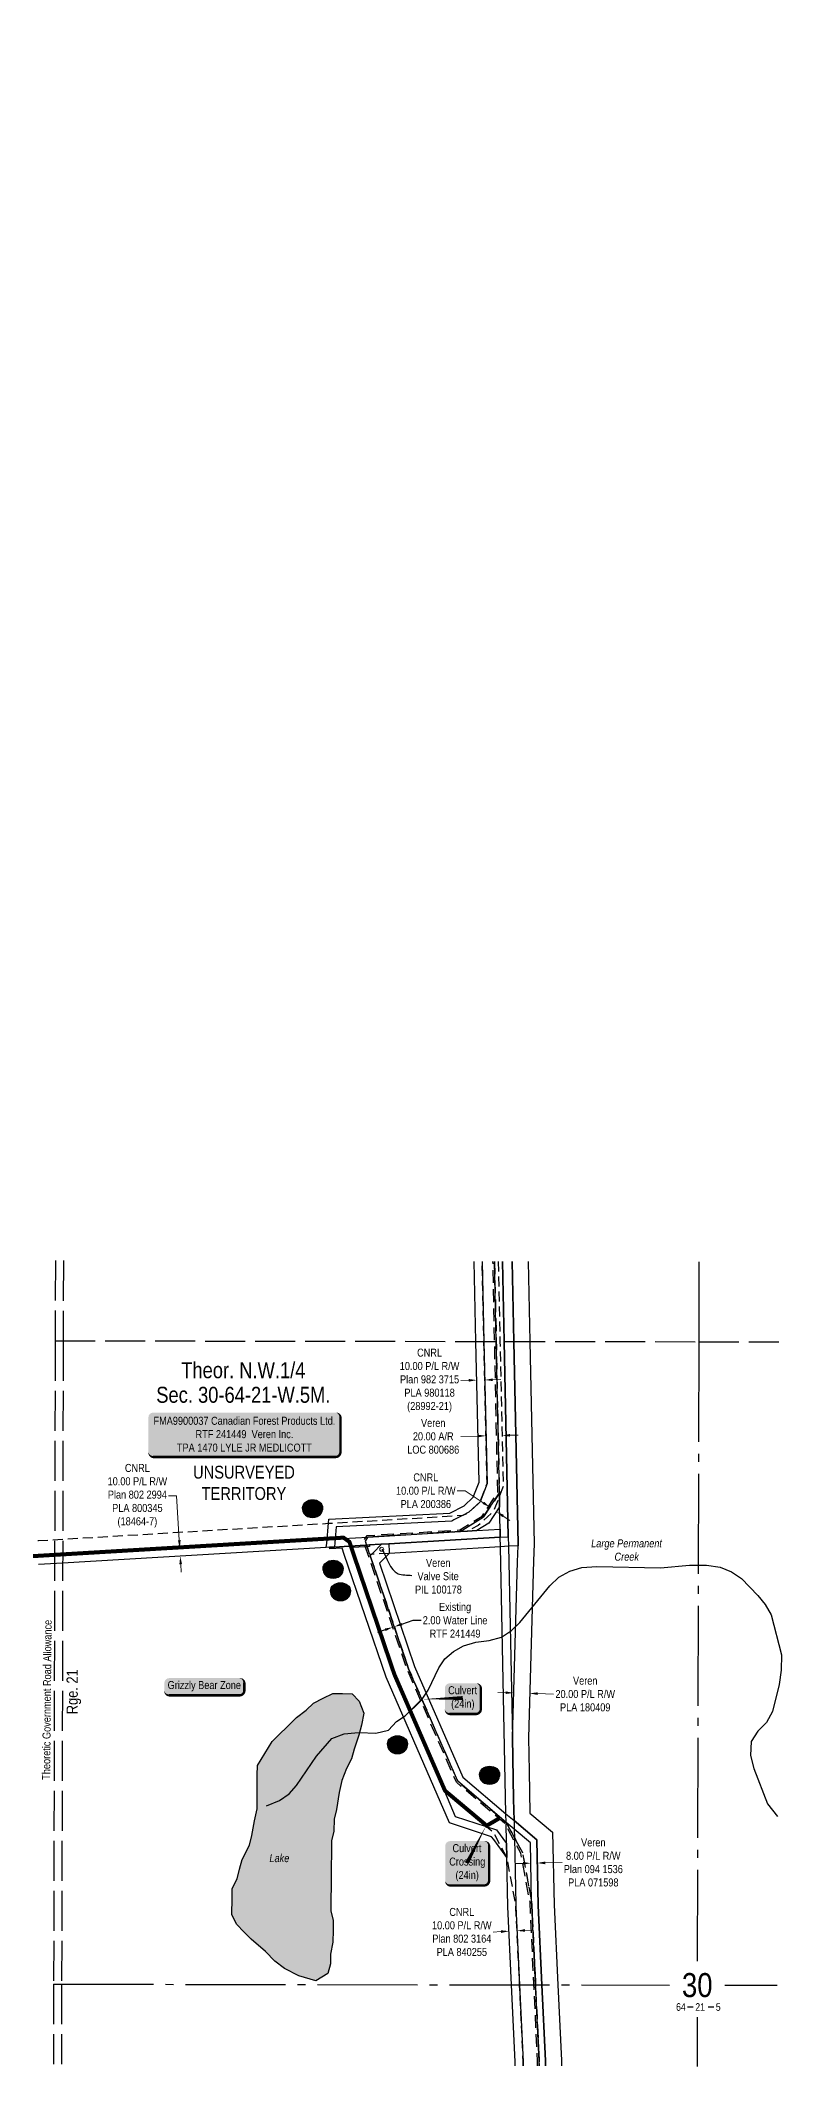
# Model space of a CAD drawing. Extents: x 482762 to 489477, y 6046532 to 6050797.
# Drawn here: x 488551 to 489477, y 6046532 to 6049065 of the extents above; entities that cross this region are included whole.
import ezdxf
from ezdxf.enums import TextEntityAlignment as Align

# ---------------------------------------------------------------- set-up
doc = ezdxf.new("R2010")
doc.units = 0
doc.header["$LTSCALE"] = 5
doc.header["$PDSIZE"] = 0.5
for name, pattern in [('foc-ACCESSROAD', [3.75, 2.5, -1.25]), ('foc-QUARTERLINE', [33, 25, -3, 2, -3]), ('foc-UNSURVEYED', [12.5, 10, -2.5]), ('HIDDEN2', [4.7625, 3.175, -1.5875])]:
    doc.linetypes.add(name, pattern=pattern)
doc.layers.get('Defpoints').update_dxf_attribs({"color": 9})
for name, color, linetype in [('10', 1, 'Continuous'), ('9', 3, 'Continuous'), ('AS-SURFACE IMPACT', 7, 'Continuous'), ('AS-WILDLIFE-BLOCK', 131, 'Continuous'), ('C-AR', 13, 'foc-ACCESSROAD'), ('C-RW', 13, 'Continuous'), ('C-SYMBOL', 7, 'Continuous'), ('C-WS', 13, 'foc-ACCESSROAD'), ('D-TXT', 6, 'Continuous'), ('F-RW', 190, 'Continuous'), ('L-QSEC', 8, 'foc-QUARTERLINE'), ('L-ROAD-T', 7, 'Continuous'), ('L-SECLBL', 7, 'Continuous'), ('L-UNS-T', 3, 'Continuous'), ('L-USEC', 7, 'foc-UNSURVEYED'), ('P-CROSSINGS', 250, 'Continuous'), ('P-PROPOSED', 10, 'Continuous'), ('T-CREEK', 160, 'Continuous'), ('T-EXISTING TFA', 220, 'HIDDEN2'), ('T-EXISTING TFA-T', 220, 'Continuous'), ('T-WATER', 160, 'Continuous'), ('T-WATER-H', 133, 'Continuous'), ('T-WATER-T', 170, 'Continuous')]:
    doc.layers.add(name, color=color, linetype=linetype)
for name, color, linetype, lineweight in [('AS-GENERAL', 48, 'Continuous', 18), ('C-AR-T', 13, 'Continuous', 9), ('C-RW-T', 13, 'Continuous', 9), ('C-WS-T', 13, 'Continuous', 9), ('F-RW-T', 190, 'Continuous', 9)]:
    doc.layers.add(name, color=color, linetype=linetype, lineweight=lineweight)
doc.styles.add('175L', font='ARIALN.TTF', dxfattribs={"height": 20})
doc.styles.add('80', font='ARIALN.TTF', dxfattribs={"height": 10})
doc.styles.add('80CG', font='ARIALN.TTF', dxfattribs={"height": 10})
doc.styles.add('80L', font='ARIALN.TTF', dxfattribs={"height": 10})
doc.styles.add('80LS', font='ARIALNI.TTF', dxfattribs={"height": 10})
doc.styles.add('Crossing', font='ARIALN.TTF', dxfattribs={"height": 10})
doc.styles.add('foc-LtypeFont', font='ARIALN.TTF', dxfattribs={"height": 7.35})
doc.styles.add('SIMPLEX', font='ARIALN.TTF')
doc.linetypes.add('foc-TOPO-flowdirection-NOLINE', pattern='A,0,[">",foc-LtypeFont,S=0.3,R=0,X=0,Y=-0.945],-20,[">",foc-LtypeFont,S=0.3,R=0,X=0,Y=-0.945],0', length=20)
doc.dimstyles.new('Compass 5 000', dxfattribs={"dimscale": 5, "dimtxt": 9, "dimasz": 2, "dimexe": 0.2, "dimexo": 0.0625, "dimgap": 0.5, "dimtad": 0, "dimtih": 1, "dimtoh": 1, "dimzin": 0, "dimdsep": 46, "dimtxsty": '80CG', "dimcen": 0.1, "dimse1": 1, "dimse2": 1, "dimclrd": 256, "dimclrt": 256, "dimaunit": 1, "dimadec": 4, "dimazin": 0, "dimtfac": 0.06, "dimtofl": 0, "dimtmove": 0, "dimatfit": 1, "dimfxl": 0.2, "dimtolj": 1, "dimtzin": 0, "dimlwd": -1, "dimarcsym": 0})

# ---------------------------------------------------------------- blocks, each defined once
blk = doc.blocks.new('*U667')
h = blk.add_hatch(color=255)
edge = h.paths.add_edge_path()
edge.add_line((-114, -28.5), (114, -28.5))
edge.add_arc((114, -22.5), 6, 270, 360)
edge.add_line((120, -22.5), (120, 21))
edge.add_arc((114, 21), 6, 0, 90)
edge.add_line((114, 27), (-114, 27))
edge.add_arc((-114, 21), 6, 90, 180)
edge.add_line((-120, 21), (-120, -22.5))
edge.add_arc((-114, -22.5), 6, 180, 270)
at = {"color": 44, "flags": 128}
blk.add_lwpolyline([(-114, -28.5, 3, 3, 0), (114, -28.5, 3, 3, 0.414214), (120, -22.5, 3, 3, 0), (120, 21, 3, 0, 0.414214), (114, 27, 0, 0, 0), (-114, 27, 0, 0, 0.414214), (-120, 21, 0, 0, 0), (-120, -22.5, 0, 3, 0.414214)], format="xyseb", close=True, dxfattribs=at)
at = {"color": 44, "style": '80'}
blk.add_attdef('ENTER_TEXT_001', (-36, -5), '', height=10, dxfattribs=at)
blk = doc.blocks.new('*D727')
at = {"layer": 'C-AR-T', "transparency": 16777216}
for p, q in [((489098, 6047320.3), (489076.3, 6047319.9)), ((489138, 6047321.2), (489148, 6047321.4))]:
    blk.add_line(p, q, dxfattribs=at)
for points in [[(489098, 6047322), (489098.1, 6047318.7), (489108, 6047320.6)], [(489138, 6047322.9), (489138.1, 6047319.6), (489128, 6047321)]]:
    blk.add_solid(points, dxfattribs=at)
at = {"layer": 'Defpoints', "color": 0, "transparency": 16777216}
for p in [(489107.6, 6047338.4), (489127.6, 6047338.8), (489128, 6047321)]:
    blk.add_point(p, dxfattribs=at)
at = {"layer": 'C-AR-T', "transparency": 16777216, "insert": (489042, 6047319.9), "char_height": 10, "attachment_point": 5, "style": '80CG'}
blk.add_mtext('\\A1;Veren\\P20.00 A/R\\PLOC 800686', dxfattribs=at)
blk = doc.blocks.new('*D736')
at = {"layer": 'C-RW-T', "transparency": 16777216}
for p, q in [((489154.1, 6046786.2), (489144.1, 6046786)), ((489182, 6046786.8), (489203.3, 6046787.3))]:
    blk.add_line(p, q, dxfattribs=at)
for points in [[(489154, 6046787.9), (489154.1, 6046784.6), (489164.1, 6046786.4)], [(489182, 6046788.5), (489182.1, 6046785.1), (489172, 6046786.6)]]:
    blk.add_solid(points, dxfattribs=at)
at = {"layer": 'Defpoints', "color": 0, "transparency": 16777216}
for p in [(489164, 6046788.9), (489172, 6046789.1), (489172, 6046786.6)]:
    blk.add_point(p, dxfattribs=at)
at = {"layer": 'C-RW-T', "transparency": 16777216, "insert": (489242.1, 6046787.3), "char_height": 10, "attachment_point": 5, "style": '80CG'}
blk.add_mtext('\\A1;Veren\\P8.00 P/L R/W\\PPlan 094 1536\\PPLA 071598', dxfattribs=at)
blk = doc.blocks.new('*D738')
at = {"layer": 'C-RW-T', "transparency": 16777216}
for p, q in [((489132.6, 6046999.5), (489122.6, 6046999.8)), ((489172.5, 6046998.4), (489192.4, 6046997.8))]:
    blk.add_line(p, q, dxfattribs=at)
for points in [[(489132.6, 6047001.2), (489132.5, 6046997.9), (489142.5, 6046999.2)], [(489172.6, 6047000), (489172.5, 6046996.7), (489162.5, 6046998.7)]]:
    blk.add_solid(points, dxfattribs=at)
at = {"layer": 'Defpoints', "color": 0, "transparency": 16777216}
for p in [(489143.4, 6047027.8), (489163.4, 6047027.2), (489162.5, 6046998.7)]:
    blk.add_point(p, dxfattribs=at)
at = {"layer": 'C-RW-T', "transparency": 16777216, "insert": (489232, 6046997.8), "char_height": 10, "attachment_point": 5, "style": '80CG'}
blk.add_mtext('\\A1;Veren\\P20.00 P/L R/W\\PPLA 180409', dxfattribs=at)
blk = doc.blocks.new('*D746')
at = {"layer": 'Defpoints', "color": 0, "transparency": 16777216}
for p in [(488725.1, 6047180.1), (488734.8, 6047180.7), (488735.4, 6047170.7)]:
    blk.add_point(p, dxfattribs=at)
at = {"layer": 'F-RW-T', "transparency": 16777216}
for p, q in [((488721.2, 6047245.6), (488711.2, 6047245.6)), ((488724.5, 6047190.1), (488721.2, 6047245.6)), ((488726.3, 6047160.2), (488726.9, 6047150.2))]:
    blk.add_line(p, q, dxfattribs=at)
for points in [[(488726.2, 6047190.2), (488722.8, 6047190), (488725.1, 6047180.1)], [(488727.9, 6047160.3), (488724.6, 6047160.1), (488725.7, 6047170.1)]]:
    blk.add_solid(points, dxfattribs=at)
at = {"layer": 'F-RW-T', "transparency": 16777216, "insert": (488672.1, 6047245.6), "char_height": 10, "attachment_point": 5, "style": '80CG'}
blk.add_mtext('\\A1;CNRL\\P10.00 P/L R/W\\PPlan 802 2994\\PPLA 800345\\P(18464-7)', dxfattribs=at)
blk = doc.blocks.new('*D748')
at = {"layer": 'Defpoints', "color": 0, "transparency": 16777216}
for p in [(489096.5, 6047390.2), (489096.5, 6047387.6), (489106.5, 6047387.8)]:
    blk.add_point(p, dxfattribs=at)
at = {"layer": 'F-RW-T', "transparency": 16777216}
for p, q in [((489086.5, 6047390), (489076.5, 6047389.7)), ((489116.5, 6047390.6), (489126.5, 6047390.9))]:
    blk.add_line(p, q, dxfattribs=at)
for points in [[(489086.4, 6047391.6), (489086.5, 6047388.3), (489096.5, 6047390.2)], [(489116.4, 6047392.3), (489116.5, 6047389), (489106.5, 6047390.4)]]:
    blk.add_solid(points, dxfattribs=at)
at = {"layer": 'F-RW-T', "transparency": 16777216, "insert": (489037.4, 6047389.7), "char_height": 10, "attachment_point": 5, "style": '80CG'}
blk.add_mtext('\\A1;CNRL\\P10.00 P/L R/W\\PPlan 982 3715\\PPLA 980118\\P(28992-21)', dxfattribs=at)
blk = doc.blocks.new('*D749')
at = {"layer": 'Defpoints', "color": 0, "transparency": 16777216}
for p in [(489136.7, 6046701.4), (489136.8, 6046700.8), (489146.7, 6046701.2)]:
    blk.add_point(p, dxfattribs=at)
at = {"layer": 'F-RW-T', "transparency": 16777216}
for p, q in [((489126.7, 6046700.9), (489116.8, 6046700.4)), ((489156.7, 6046702.3), (489166.7, 6046702.8))]:
    blk.add_line(p, q, dxfattribs=at)
for points in [[(489126.7, 6046702.6), (489126.8, 6046699.2), (489136.7, 6046701.4)], [(489156.6, 6046704), (489156.8, 6046700.7), (489146.7, 6046701.9)]]:
    blk.add_solid(points, dxfattribs=at)
at = {"layer": 'F-RW-T', "transparency": 16777216, "insert": (489077.7, 6046700.4), "char_height": 10, "attachment_point": 5, "style": '80CG'}
blk.add_mtext('\\A1;CNRL\\P10.00 P/L R/W\\PPlan 802 3164\\PPLA 840255', dxfattribs=at)
blk = doc.blocks.new('*D750')
at = {"layer": 'Defpoints', "color": 0, "transparency": 16777216}
for p in [(489113.2, 6047231.9), (489121.1, 6047225.8), (489121.5, 6047226.4)]:
    blk.add_point(p, dxfattribs=at)
at = {"layer": 'F-RW-T', "transparency": 16777216}
for p, q in [((489081.8, 6047251.9), (489071.8, 6047251.9)), ((489104.5, 6047236.9), (489081.8, 6047251.9)), ((489129.5, 6047220.3), (489137.8, 6047214.8))]:
    blk.add_line(p, q, dxfattribs=at)
for points in [[(489105.4, 6047238.3), (489103.6, 6047235.5), (489112.8, 6047231.4)], [(489130.4, 6047221.7), (489128.6, 6047218.9), (489121.1, 6047225.8)]]:
    blk.add_solid(points, dxfattribs=at)
at = {"layer": 'F-RW-T', "transparency": 16777216, "insert": (489032.7, 6047251.9), "char_height": 10, "attachment_point": 5, "style": '80CG'}
blk.add_mtext('\\A1;CNRL\\P10.00 P/L R/W\\PPLA 200386', dxfattribs=at)
blk = doc.blocks.new('L-SECLBL')
at = {"layer": '9', "color": 7}
for p, q in [((-5.1, -27.8), (-12.3, -27.8)), ((20.7, -27.8), (13.5, -27.8))]:
    blk.add_line(p, q, dxfattribs=at)
at = {"layer": '10', "color": 2, "style": 'SIMPLEX'}
blk.add_attdef('SEC', text='', height=30, dxfattribs=at).set_placement((0, 0), align=Align.MIDDLE)
at = {"layer": '10', "color": 5, "style": '80L'}
blk.add_attdef('TWP', text='', height=9.5, dxfattribs=at).set_placement((-14.4, -27.4), align=Align.MIDDLE_RIGHT)
blk.add_attdef('RGE', text='', height=9.5, dxfattribs=at).set_placement((3.6, -27.4), align=Align.MIDDLE_CENTER)
blk.add_attdef('MER', text='', height=9.5, dxfattribs=at).set_placement((23.2, -27.4), align=Align.MIDDLE_LEFT)
blk = doc.blocks.new('*U775')
h = blk.add_hatch(color=254)
edge = h.paths.add_edge_path()
edge.add_line((-21.5, -28.5), (21.5, -28.5))
edge.add_arc((21.5, -22.5), 6, 270, 360)
edge.add_line((27.5, -22.5), (27.5, 21))
edge.add_arc((21.5, 21), 6, 0, 90)
edge.add_line((21.5, 27), (-21.5, 27))
edge.add_arc((-21.5, 21), 6, 90, 180)
edge.add_line((-27.5, 21), (-27.5, -22.5))
edge.add_arc((-21.5, -22.5), 6, 180, 270)
at = {"color": 160, "flags": 128}
blk.add_lwpolyline([(-21.5, -28.5, 3, 3, 0), (21.5, -28.5, 3, 3, 0.414214), (27.5, -22.5, 3, 3, 0), (27.5, 21, 3, 0, 0.414214), (21.5, 27, 0, 0, 0), (-21.5, 27, 0, 0, 0.414214), (-27.5, 21, 0, 0, 0), (-27.5, -22.5, 0, 3, 0.414214)], format="xyseb", close=True, dxfattribs=at)
at = {"color": 160, "style": '80'}
blk.add_attdef('ENTER_TEXT_001', (-26.8, -4.9), '', height=10, dxfattribs=at)
blk = doc.blocks.new('*U776')
h = blk.add_hatch(color=254)
edge = h.paths.add_edge_path()
edge.add_line((-16.5, -20), (16.5, -20))
edge.add_arc((16.5, -14), 6, 270, 360)
edge.add_line((22.5, -14), (22.5, 12.5))
edge.add_arc((16.5, 12.5), 6, 0, 90)
edge.add_line((16.5, 18.5), (-16.5, 18.5))
edge.add_arc((-16.5, 12.5), 6, 90, 180)
edge.add_line((-22.5, 12.5), (-22.5, -14))
edge.add_arc((-16.5, -14), 6, 180, 270)
at = {"color": 160, "flags": 128}
blk.add_lwpolyline([(-16.5, -20, 3, 3, 0), (16.5, -20, 3, 3, 0.414214), (22.5, -14, 3, 3, 0), (22.5, 12.5, 3, 0, 0.414214), (16.5, 18.5, 0, 0, 0), (-16.5, 18.5, 0, 0, 0.414214), (-22.5, 12.5, 0, 0, 0), (-22.5, -14, 0, 3, 0.414214)], format="xyseb", close=True, dxfattribs=at)
at = {"color": 160, "style": '80'}
blk.add_attdef('ENTER_TEXT_001', (-26.8, -4.9), '', height=10, dxfattribs=at)
blk = doc.blocks.new('xing2')
h = blk.add_hatch(color=50)
h.dxf.hatch_style = 1
edge = h.paths.add_edge_path()
edge.add_ellipse((0, 0), major_axis=(-12.5, 0), ratio=0.816297, start_angle=0, end_angle=360)
h = blk.add_hatch(color=250)
h.dxf.hatch_style = 1
edge = h.paths.add_edge_path()
edge.add_ellipse((0, -2), major_axis=(-12.5, 0), ratio=0.816297, start_angle=0, end_angle=180)
edge.add_line((12.5, -2), (12.5, 0))
edge.add_ellipse((0, 0), major_axis=(-12.5, 0), ratio=0.816297, start_angle=0, end_angle=180, ccw=False)
edge.add_line((-12.5, 0), (-12.5, -2))
at = {"color": 250}
blk.add_ellipse((0, 0), major_axis=(-12.5, 0), ratio=0.816297, dxfattribs=at)
blk.add_ellipse((0, -2), major_axis=(-12.5, 0), ratio=0.816297, start_param=0, end_param=3.141593, dxfattribs=at)
at = {"color": 250, "style": 'Crossing'}
blk.add_attdef('CROSSING', text='', height=9, dxfattribs=at).set_placement((0.1, 0), align=Align.MIDDLE_CENTER)
at = {"color": 250, "style": 'Crossing', "flags": 1}
for tag, p in [('DESCRIPTION', (0.1, -25.8)), ('OWNER', (0.1, -12.5)), ('LOCATION', (0.1, -39.3)), ('DWG_REF', (0.1, -52.8))]:
    blk.add_attdef(tag, text='', height=9, dxfattribs=at).set_placement(p, align=Align.MIDDLE_CENTER)
blk = doc.blocks.new('*D810')
at = {"layer": 'Defpoints', "color": 0, "transparency": 16777216}
for p in [(488993.3, 6047082), (488997.9, 6047062.3), (488999.8, 6047063)]:
    blk.add_point(p, dxfattribs=at)
at = {"layer": 'T-EXISTING TFA-T', "transparency": 16777216}
for p, q in [((488981.9, 6047078.1), (488972.5, 6047074.9)), ((489002.8, 6047085.2), (489016.8, 6047090)), ((489016.8, 6047090), (489026.8, 6047090))]:
    blk.add_line(p, q, dxfattribs=at)
for points in [[(488981.4, 6047079.7), (488982.5, 6047076.6), (488991.4, 6047081.4)], [(489002.2, 6047086.8), (489003.3, 6047083.6), (488993.3, 6047082)]]:
    blk.add_solid(points, dxfattribs=at)
at = {"layer": 'T-EXISTING TFA-T', "transparency": 16777216, "insert": (489069.3, 6047090), "char_height": 10, "attachment_point": 5, "style": '80CG'}
blk.add_mtext('\\A1;Existing\\P2.00 Water Line\\PRTF 241449', dxfattribs=at)
blk = doc.blocks.new('*U816')
h = blk.add_hatch(color=255)
edge = h.paths.add_edge_path()
edge.add_line((-44, -11.5), (44, -11.5))
edge.add_arc((44, -5.5), 6, 270, 360)
edge.add_line((50, -5.5), (50, 4))
edge.add_arc((44, 4), 6, 0, 90)
edge.add_line((44, 10), (-44, 10))
edge.add_arc((-44, 4), 6, 90, 180)
edge.add_line((-50, 4), (-50, -5.5))
edge.add_arc((-44, -5.5), 6, 180, 270)
at = {"color": 131, "flags": 128}
blk.add_lwpolyline([(-44, -11.5, 3, 3, 0), (44, -11.5, 3, 3, 0.414214), (50, -5.5, 3, 3, 0), (50, 4, 3, 0, 0.414214), (44, 10, 0, 0, 0), (-44, 10, 0, 0, 0.414214), (-50, 4, 0, 0, 0), (-50, -5.5, 0, 3, 0.414214)], format="xyseb", close=True, dxfattribs=at)
at = {"color": 131, "style": '80'}
blk.add_attdef('ENTER_TEXT_001', (-36, -5), '', height=10, dxfattribs=at)

msp = doc.modelspace()

# ---------------------------------------------------------------- hatches: boundary and pattern name
at = {"layer": 'T-WATER-H'}
h = msp.add_hatch(color=256, dxfattribs=at)
h.dxf.hatch_style = 1
h.paths.add_polyline_path([(488895.13, 6046639.454), (488874.08, 6046645.66), (488856.074, 6046654.857), (488844.096, 6046664.009), (488832.146, 6046676.177), (488814.193, 6046691.411), (488805.23, 6046700.537), (488796.268, 6046709.662), (488790.346, 6046721.782), (488790.536, 6046742.906), (488790.644, 6046754.977), (488796.783, 6046766.997), (488799.904, 6046779.044), (488803.027, 6046791.091), (488812.234, 6046809.123), (488815.357, 6046821.17), (488818.534, 6046839.252), (488821.684, 6046854.315), (488821.955, 6046884.493), (488822.063, 6046896.564), (488822.171, 6046908.633), (488840.53, 6046938.664), (488849.655, 6046947.644), (488858.78, 6046956.624), (488870.949, 6046968.599), (488883.089, 6046977.553), (488892.213, 6046986.535), (488904.326, 6046992.471), (488916.44, 6046998.41), (488928.497, 6046998.313), (488940.557, 6046998.217), (488949.52, 6046989.089), (488955.414, 6046973.953), (488952.263, 6046958.889), (488948.948, 6046946.276), (488942.948, 6046928.785), (488939.825, 6046916.738), (488933.688, 6046904.716), (488927.524, 6046889.677), (488924.374, 6046874.613), (488921.17, 6046853.513), (488918.047, 6046841.468), (488917.911, 6046826.379), (488914.787, 6046814.332), (488914.653, 6046799.244), (488914.49, 6046781.138), (488914.3, 6046760.015), (488914.112, 6046738.891), (488914.003, 6046726.82), (488916.91, 6046714.724), (488916.801, 6046702.653), (488916.667, 6046687.567), (488913.516, 6046672.502), (488913.407, 6046660.431), (488910.284, 6046648.385)])

# ---------------------------------------------------------------- linework, layer by layer
at = {"layer": 'AS-GENERAL', "const_width": 1.999, "flags": 128}
msp.add_lwpolyline([(489027.883, 6046991.235), (489012.541, 6046976.024)], dxfattribs=at)
at = {"layer": 'C-AR', "flags": 128}
for points in [[(484383.8, 6046948.842), (484483.818, 6046953.75), (484722.94, 6046965.485), (485288.896, 6047002.038), (485319.061, 6047003.985), (485461.102, 6047013.101), (485479.275, 6047014.333), (485503.892, 6047015.922), (485526.216, 6047017.364), (485538.424, 6047018.153), (485393.445, 6047197.812), (485319.964, 6047288.878), (485289.922, 6047326.108), (485188.912, 6047451.281), (485175.43, 6047467.987), (485160.552, 6047486.421), (484564.722, 6048224.807), (484538.192, 6048257.686), (484488.393, 6048319.406), (484293.591, 6048560.84), (484124.44, 6048626.273), (483805.441, 6049064.592), (483830.247, 6049064.5), (484137.149, 6048642.803), (484305.798, 6048577.565), (484488.5, 6048351.128), (484563.969, 6048257.59), (484580.288, 6048237.368), (485214.689, 6047451.189), (485290.023, 6047357.836), (485320.064, 6047320.606), (485562.854, 6047019.731), (485592.865, 6047021.67), (485633.096, 6047024.268), (485652.802, 6047025.541), (485792.412, 6047033.486), (486113.962, 6047051.8), (486339.733, 6047064.655), (486415.702, 6047069.287), (486435.701, 6047070.433), (486450.701, 6047071.292), (486918.893, 6047098.14), (486949.057, 6047099.87), (487398.72, 6047125.654), (487743.806, 6047144.554), (487984.336, 6047157.727), (488332.681, 6047176.804), (488547.351, 6047189.579), (488548.588, 6047189.653), (488578.752, 6047191.448), (488911, 6047211.216), (489079.281, 6047221.237), (489086.679, 6047225.016), (489100.561, 6047238.122), (489109.341, 6047260.874), (489105.399, 6047438.598), (489103.179, 6047538.661)], [(489123.189, 6047538.629), (489125.409, 6047438.57), (489129.428, 6047257.36), (489124.74, 6047245.211), (489117.589, 6047226.69), (489098.33, 6047208.505), (489084.65, 6047201.515), (489075.665, 6047200.975), (488960.366, 6047194.045), (488956.949, 6047188.75), (488958.63, 6047183.982), (488959.329, 6047181.977), (488961.906, 6047174.182), (488962.58, 6047172.215), (488963.055, 6047170.806), (489011.174, 6047029.536), (489072.542, 6046888.868), (489133.297, 6046837.182), (489143.51, 6046818.197), (489153.455, 6046799.785), (489164.958, 6046738.002), (489165.157, 6046733.362), (489169.853, 6046634.358), (489174.376, 6046539.023), (489174.353, 6046533.022)], [(489154.489, 6046533.093), (489154.51, 6046538.17), (489149.928, 6046634.385), (489145.267, 6046732.276), (489145.149, 6046734.937), (489134.306, 6046792.903), (489134.014, 6046793.455), (489117.465, 6046824.763), (489108.777, 6046832.047), (489055.893, 6046876.384), (488992.368, 6047022.33), (488941.203, 6047172.99), (488938.574, 6047180.809), (488937.909, 6047182.772), (488936.306, 6047187.495), (488929.524, 6047192.286), (488919.296, 6047191.677), (488909.207, 6047191.076), (488578.704, 6047171.407), (488548.54, 6047169.611), (488333.822, 6047156.834), (487985.43, 6047137.752), (487965.457, 6047136.657), (487743.753, 6047124.517), (487399.84, 6047105.683), (486949.001, 6047079.83), (486918.837, 6047078.101), (486450.757, 6047051.191), (486435.757, 6047050.324), (486340.901, 6047044.937), (486113.902, 6047031.945), (485654.02, 6047005.575), (485553.797, 6046999.101), (485541.59, 6046998.313), (485519.266, 6046996.871), (485494.64, 6046995.28), (485476.402, 6046994.097), (485318.998, 6046983.937), (485288.832, 6046981.988), (484776.305, 6046948.885), (484761.333, 6046947.918), (484724.075, 6046945.514), (484483.751, 6046933.719), (484383.733, 6046928.811)]]:
    msp.add_lwpolyline(points, dxfattribs=at)
at = {"layer": 'C-RW'}
for points in [[(489174.353, 6046533.022), (489174.376, 6046539.023), (489169.853, 6046634.358), (489165.157, 6046733.362), (489164.958, 6046738.002), (489163.522, 6046811.781), (489143.285, 6046828.92), (489133.297, 6046837.182), (489072.542, 6046888.868), (489011.174, 6047029.536), (488963.055, 6047170.806), (488964.573, 6047172.333), (488966.692, 6047174.467), (488977.344, 6047185.119), (488986.37, 6047185.656), (489125.8, 6047193.959), (489135.787, 6047194.431), (489130.726, 6047438.563), (489128.65, 6047538.62)], [(489140.657, 6047538.6), (489142.732, 6047438.548), (489147.976, 6047185.552), (489148.005, 6047183.253), (489136.031, 6047182.579), (489126.045, 6047182.015), (488986.993, 6047173.668), (488974.678, 6047161.272), (489018.638, 6047032.42), (489079.134, 6046893.758), (489132.892, 6046848.199), (489143.066, 6046839.583), (489171.439, 6046815.556), (489173.149, 6046733.635), (489177.862, 6046634.347), (489182.38, 6046539.169), (489182.356, 6046532.993)], [(489182.356, 6046532.993), (489182.38, 6046539.169), (489177.862, 6046634.347), (489173.149, 6046733.635), (489171.439, 6046815.556), (489143.066, 6046839.583), (489142.519, 6046866.257), (489140.931, 6046943.661), (489147.325, 6047163.18), (489147.979, 6047183.251), (489147.976, 6047185.552), (489142.732, 6047438.548), (489140.657, 6047538.6)], [(489160.665, 6047538.567), (489162.74, 6047438.521), (489167.98, 6047185.74), (489167.356, 6047164.303), (489160.912, 6046943.057), (489161.778, 6046901.339), (489162.864, 6046849.029), (489191.25, 6046824.993), (489193.142, 6046734.318), (489197.889, 6046634.319), (489202.386, 6046539.605), (489202.359, 6046532.922)]]:
    msp.add_lwpolyline(points, dxfattribs=at)
at = {"layer": 'C-WS'}
msp.add_lwpolyline([(488964.573, 6047172.333), (488962.573, 6047172.215), (488961.9, 6047174.182), (488959.328, 6047181.976), (488958.641, 6047183.985), (488961.778, 6047184.192), (488962.13, 6047184.214), (488976.404, 6047185.063), (488977.368, 6047185.121), (488986.472, 6047185.662), (488986.872, 6047175.668), (488986.993, 6047173.668), (488964.573, 6047172.333)], close=True, dxfattribs=at)
at = {"layer": 'F-RW'}
for points in [[(489103.179, 6047538.661), (489105.399, 6047438.598), (489109.341, 6047260.874), (489100.561, 6047238.122), (489086.679, 6047225.016), (489079.281, 6047221.237), (489067.8, 6047215.373), (489065.343, 6047214.117), (488920.638, 6047206.747), (488919.296, 6047191.677), (488918.889, 6047187.112), (488918.399, 6047181.612), (488912.241, 6047181.245), (488908.313, 6047181.011), (488908.806, 6047186.554), (488909.207, 6047191.076), (488910.597, 6047206.7), (488911, 6047211.216), (488911.453, 6047216.287), (489062.699, 6047223.991), (489080.858, 6047233.265), (489092.052, 6047243.834), (489099.306, 6047262.628), (489095.402, 6047438.611), (489093.182, 6047538.678)], [(489144.494, 6046533.128), (489144.514, 6046537.95), (489139.92, 6046634.399), (489135.276, 6046731.927), (489134.014, 6046793.455), (489133.656, 6046810.9), (489133.176, 6046837.285), (489132.892, 6046848.199), (489126.045, 6047182.015), (489125.8, 6047193.957), (489125.593, 6047203.954), (489125.02, 6047231.699), (489124.738, 6047245.208), (489124.656, 6047249.17), (489120.729, 6047438.576), (489118.654, 6047538.636)], [(489128.65, 6047538.62), (489130.726, 6047438.563), (489135.79, 6047194.296), (489136.03, 6047182.579), (489140.931, 6046943.661), (489142.519, 6046866.257), (489143.066, 6046839.583), (489143.285, 6046828.92), (489143.506, 6046818.197), (489145.192, 6046734.94), (489145.267, 6046732.276), (489149.928, 6046634.385), (489154.51, 6046538.17), (489154.489, 6046533.093)], [(488548.54, 6047169.611), (488578.704, 6047171.407), (488909.207, 6047191.076), (488919.296, 6047191.677), (488929.524, 6047192.286), (488960.366, 6047194.051), (489075.665, 6047200.975), (489084.65, 6047201.514), (489096.602, 6047202.221), (489125.593, 6047203.954), (489125.8, 6047193.958), (488986.582, 6047185.668), (488977.476, 6047185.127), (488976.404, 6047185.062), (488962.13, 6047184.213), (488958.733, 6047184.002), (488957.506, 6047183.939), (488937.909, 6047182.772), (488937.087, 6047182.723), (488918.399, 6047181.612), (488912.241, 6047181.245), (488908.313, 6047181.011), (488578.679, 6047161.394), (488548.515, 6047159.599)]]:
    msp.add_lwpolyline(points, dxfattribs=at)
for points in [[(489084.65, 6047201.514), (489075.665, 6047200.975), (489104.519, 6047218.862), (489124.656, 6047249.17), (489124.741, 6047245.21), (489125.024, 6047231.7), (489111.639, 6047211.519), (489096.602, 6047202.221), (489084.65, 6047201.514)], [(488938.571, 6047180.805), (488941.163, 6047173.028), (488992.368, 6047022.33), (489055.899, 6046876.38), (489069.585, 6046844.979), (489108.091, 6046832.273), (489121.054, 6046827.996), (489133.656, 6046810.9), (489134.014, 6046793.454), (489117.536, 6046815.908), (489114.899, 6046819.502), (489062.203, 6046836.89), (489046.77, 6046872.404), (488983.046, 6047019.048), (488930.825, 6047172.332), (488928.323, 6047180.197), (488912.562, 6047179.258), (488912.241, 6047181.245), (488918.399, 6047181.612), (488937.087, 6047182.723), (488937.909, 6047182.772), (488957.506, 6047183.939), (488958.733, 6047184.002), (488962.13, 6047184.213), (488962.448, 6047182.232), (488959.384, 6047182.033), (488938.571, 6047180.805)]]:
    msp.add_lwpolyline(points, close=True, dxfattribs=at)
at = {"layer": 'L-QSEC'}
for p, q in [((489374.112, 6047538.219), (489373.884, 6047438.245)), ((489373.884, 6047438.245), (489372.134, 6046664.066)), ((488567.355, 6046635.2), (489337.432, 6046634.115)), ((489406.714, 6046634.018), (489472.066, 6046633.926)), ((489371.976, 6046594.067), (489371.836, 6046532.317))]:
    msp.add_line(p, q, dxfattribs=at)
at = {"layer": 'L-USEC'}
for p, q in [((488569.558, 6047539.533), (488569.314, 6047439.325)), ((488579.621, 6047539.516), (488579.377, 6047439.301)), ((488569.314, 6047439.325), (488567.355, 6046635.211)), ((488569.314, 6047439.347), (489373.884, 6047438.245)), ((488579.377, 6047439.301), (488577.418, 6046635.187)), ((489373.884, 6047438.245), (489473.884, 6047438.096)), ((488567.355, 6046635.211), (488567.107, 6046535.189)), ((488577.418, 6046635.186), (488577.17, 6046535.154))]:
    msp.add_line(p, q, dxfattribs=at)
at = {"layer": 'P-PROPOSED', "const_width": 5, "flags": 128}
msp.add_lwpolyline([(489125.105, 6046842.838), (489108.877, 6046833.267), (489056.716, 6046876.998), (488993.301, 6047022.691), (488942.15, 6047173.31), (488939.521, 6047181.128), (488938.855, 6047183.093), (488937.148, 6047188.124), (488929.815, 6047193.304), (488919.237, 6047192.675), (488909.148, 6047192.074), (488578.644, 6047172.405), (488548.48, 6047170.609), (488333.765, 6047157.832), (488152.889, 6047147.925), (488151.904, 6047165.903), (487743.861, 6047143.556), (487398.776, 6047124.656), (486949.115, 6047098.872), (486918.95, 6047097.142)], dxfattribs=at)
at = {"layer": 'T-CREEK', "flags": 128}
msp.add_lwpolyline([(488833.598, 6046857.941), (488849.798, 6046864.806), (488861.678, 6046872.927), (488871.149, 6046883.684), (488895.903, 6046919.975), (488915.088, 6046942.092), (488930.453, 6046948.115), (488943.789, 6046949.159), (488949.959, 6046949.641), (488970.077, 6046948.888), (488986.043, 6046952.872), (488995.878, 6046963.448), (489007.097, 6046970.728), (489027.305, 6046990.385), (489035.757, 6047002.822), (489048.931, 6047030.453), (489056.362, 6047041.869), (489067.279, 6047051.069), (489079.818, 6047057.928), (489095.065, 6047062.511), (489111.874, 6047064.634), (489127.48, 6047068.977), (489139.96, 6047077.098), (489150.272, 6047087.136), (489187.86, 6047133.163), (489198.955, 6047143.861), (489212.572, 6047151.261), (489227.76, 6047155.9), (489246.608, 6047157.123), (489326.165, 6047155.535), (489362.364, 6047158.819), (489383.68, 6047158.843), (489400.613, 6047156.222), (489414.789, 6047150.474), (489427.406, 6047142.385), (489447.787, 6047121.038), (489456.932, 6047109.584), (489464.39, 6047096.865), (489477.362, 6047046.633), (489476.906, 6047027.484), (489474.407, 6047009.592), (489466.041, 6046976.144), (489458.558, 6046962.269), (489447.763, 6046951.451), (489439.311, 6046938.655), (489438.675, 6046921.065), (489442.777, 6046904.921), (489459.943, 6046860.458), (489472.542, 6046844.605)], dxfattribs=at)
at = {"layer": 'T-CREEK', "linetype": 'foc-TOPO-flowdirection-NOLINE', "flags": 128}
msp.add_lwpolyline([(488833.598, 6046857.941), (488849.798, 6046864.806), (488861.678, 6046872.927), (488871.149, 6046883.684), (488895.903, 6046919.975), (488915.088, 6046942.092), (488930.453, 6046948.115), (488943.789, 6046949.159), (488949.959, 6046949.641), (488970.077, 6046948.888), (488986.043, 6046952.872), (488995.878, 6046963.448), (489007.097, 6046970.728), (489027.305, 6046990.385), (489035.757, 6047002.822), (489048.931, 6047030.453), (489056.362, 6047041.869), (489067.279, 6047051.069), (489079.818, 6047057.928), (489095.065, 6047062.511), (489111.874, 6047064.634), (489127.48, 6047068.977), (489139.96, 6047077.098), (489150.272, 6047087.136), (489187.86, 6047133.163), (489198.955, 6047143.861), (489212.572, 6047151.261), (489227.76, 6047155.9), (489246.608, 6047157.123), (489326.165, 6047155.535), (489362.364, 6047158.819), (489383.68, 6047158.843), (489400.613, 6047156.222), (489414.789, 6047150.474), (489427.406, 6047142.385), (489447.787, 6047121.038), (489456.932, 6047109.584), (489464.39, 6047096.865), (489477.362, 6047046.633), (489476.906, 6047027.484), (489474.407, 6047009.592), (489466.041, 6046976.144), (489458.558, 6046962.269), (489447.763, 6046951.451), (489439.311, 6046938.655), (489438.675, 6046921.065), (489442.777, 6046904.921), (489459.943, 6046860.458), (489472.542, 6046844.605)], dxfattribs=at)
at = {"layer": 'T-EXISTING TFA', "flags": 128}
for points in [[(489172.353, 6046533.029), (489172.376, 6046538.979), (489162.966, 6046737.771), (489151.546, 6046799.11), (489131.595, 6046836.005), (489070.894, 6046887.644), (489009.307, 6047028.812), (488954.743, 6047189.021), (488959.235, 6047195.981), (489075.041, 6047202.941), (489103.095, 6047220.333), (489122.643, 6047249.755), (489116.654, 6047538.639)], [(489118.654, 6047538.636), (489124.656, 6047249.17), (489104.519, 6047218.862), (489075.665, 6047200.975), (488960.366, 6047194.045), (488956.949, 6047188.75), (489011.174, 6047029.536), (489072.542, 6046888.868), (489133.176, 6046837.285), (489153.455, 6046799.785), (489164.958, 6046738.002), (489174.376, 6046539.023), (489174.353, 6046533.022)]]:
    msp.add_lwpolyline(points, dxfattribs=at)
at = {"layer": 'T-WATER'}
msp.add_lwpolyline([(488895.13, 6046639.454), (488874.08, 6046645.66), (488856.074, 6046654.857), (488844.096, 6046664.009), (488832.146, 6046676.177), (488814.193, 6046691.411), (488805.23, 6046700.537), (488796.268, 6046709.662), (488790.346, 6046721.782), (488790.536, 6046742.906), (488790.644, 6046754.977), (488796.783, 6046766.997), (488799.904, 6046779.044), (488803.027, 6046791.091), (488812.234, 6046809.123), (488815.357, 6046821.17), (488818.534, 6046839.252), (488821.684, 6046854.315), (488821.955, 6046884.493), (488822.063, 6046896.564), (488822.171, 6046908.633), (488840.53, 6046938.664), (488849.655, 6046947.644), (488858.78, 6046956.624), (488870.949, 6046968.599), (488883.089, 6046977.553), (488892.213, 6046986.535), (488904.326, 6046992.471), (488916.44, 6046998.41), (488928.497, 6046998.313), (488940.557, 6046998.217), (488949.52, 6046989.089), (488955.414, 6046973.953), (488952.263, 6046958.889), (488948.948, 6046946.276), (488942.948, 6046928.785), (488939.825, 6046916.738), (488933.688, 6046904.716), (488927.524, 6046889.677), (488924.374, 6046874.613), (488921.17, 6046853.513), (488918.047, 6046841.468), (488917.911, 6046826.379), (488914.787, 6046814.332), (488914.653, 6046799.244), (488914.49, 6046781.138), (488914.3, 6046760.015), (488914.112, 6046738.891), (488914.003, 6046726.82), (488916.91, 6046714.724), (488916.801, 6046702.653), (488916.667, 6046687.567), (488913.516, 6046672.502), (488913.407, 6046660.431), (488910.284, 6046648.385), (488895.13, 6046639.454)], close=True, dxfattribs=at)
at = {"layer": 'T-WATER-T', "color": 160, "flags": 128}
for points in [[(489029.797, 6046991.439, 0, 4.989, 0), (489078.984, 6046992.843, 0, 0, 0)], [(489108.125, 6046833.392, 0, 4.989, 0), (489084.413, 6046787.06, 0, 0, 0)]]:
    msp.add_lwpolyline(points, format="xyseb", dxfattribs=at)

# ---------------------------------------------------------------- block references
ref = msp.add_blockref('*U776', (489078.984, 6046992.843), dxfattribs=dict(xscale=0.9973743020576024, yscale=0.9973743020576024, zscale=0.9973743020576024))
ref.add_attrib('ENTER_TEXT_001', 'Culvert', (489060.652, 6046997.63), dxfattribs={"color": 160, "height": 9.9737, "style": '80'})
ref.add_attrib('ENTER_TEXT_002', '(24in)', (489064.384, 6046980.837), dxfattribs={"color": 160, "height": 9.9737, "style": '80'})
ref = msp.add_blockref('*U775', (489084.413, 6046787.06), dxfattribs=dict(xscale=0.9973743020576024, yscale=0.9973743020576024, zscale=0.9973743020576024))
ref.add_attrib('ENTER_TEXT_001', 'Culvert', (489066.082, 6046800.248), dxfattribs={"color": 160, "height": 9.9737, "style": '80'})
ref.add_attrib('ENTER_TEXT_002', 'Crossing', (489061.996, 6046783.448), dxfattribs={"color": 160, "height": 9.9737, "style": '80'})
ref.add_attrib('ENTER_TEXT_003', '(24in)', (489069.813, 6046766.655), dxfattribs={"color": 160, "height": 9.9737, "style": '80'})
at = {"layer": 'AS-SURFACE IMPACT'}
ref = msp.add_blockref('*U667', (488805.929, 6047322.632), dxfattribs=at)
ref.add_attrib('ENTER_TEXT_001', 'FMA9900037 Canadian Forest Products Ltd.', (488692.263, 6047334.404), dxfattribs={"layer": '0', "color": 44, "height": 10, "style": '80'})
ref.add_attrib('ENTER_TEXT_002', 'RTF 241449  Veren Inc.', (488744.845, 6047317.697), dxfattribs={"layer": '0', "color": 44, "height": 10, "style": '80'})
ref.add_attrib('ENTER_TEXT_003', 'TPA 1470 LYLE JR MEDLICOTT', (488721.536, 6047300.853), dxfattribs={"layer": '0', "color": 44, "height": 10, "style": '80'})
at = {"layer": 'AS-WILDLIFE-BLOCK', "color": 6}
ref = msp.add_blockref('*U816', (488755.841, 6047007.695), dxfattribs=at)
ref.add_attrib('ENTER_TEXT_001', 'Grizzly Bear Zone', (488709.931, 6047004.076), dxfattribs={"layer": '0', "color": 131, "height": 10, "style": '80'})
at = {"layer": 'L-SECLBL'}
msp.add_blockref('L-SECLBL', (489372.066, 6046634.066), dxfattribs=at).add_auto_attribs({'SEC': '30', 'TWP': '64', 'RGE': '21', 'MER': '5'})
at = {"layer": 'P-CROSSINGS', "xscale": 0.999476, "yscale": 0.999476, "zscale": 0.999476}
for p, values in [((488891.187, 6047230.565), {'CROSSING': 'X5'}), ((488916.82, 6047154.813), {'CROSSING': 'X4'}), ((488926.018, 6047126.803), {'CROSSING': 'X3'})]:
    msp.add_blockref('xing2', p, dxfattribs=at).add_auto_attribs(values)
at = {"layer": 'P-CROSSINGS', "color": 5, "xscale": 0.999476, "yscale": 0.999476, "zscale": 0.999476}
for p, values in [((488997.338, 6046935.521), {'CROSSING': 'X2'}), ((489112.48, 6046897.377), {'CROSSING': 'X1'})]:
    msp.add_blockref('xing2', p, dxfattribs=at).add_auto_attribs(values)

# ---------------------------------------------------------------- texts
at = {"layer": 'C-SYMBOL', "color": 3, "style": '175L'}
for s, p in [('Theor. N.W.1/4', (488804.573, 6047386.634)), ('Sec. 30-64-21-W.5M.', (488804.573, 6047355.872))]:
    msp.add_text(s, height=20, dxfattribs=at).set_placement(p, align=Align.BOTTOM_CENTER)
at = {"layer": 'C-WS-T', "insert": (489008.345, 6047166.8), "char_height": 9.99477, "attachment_point": 1, "style": '175L'}
msp.add_mtext_dynamic_manual_height_columns('\\pi24.61;Veren\\P\\pi13.954;Valve Site\\P\\pi10.866;PIL 100178', width=78.91214, gutter_width=99.895, heights=[0], dxfattribs=at)
at = {"layer": 'D-TXT', "color": 3, "insert": (488583.576, 6046972.599), "char_height": 14, "attachment_point": 1, "rotation": 90, "style": '80L'}
msp.add_mtext_dynamic_manual_height_columns('Rge. 21', width=63.8275, gutter_width=47.475, heights=[0], dxfattribs=at)
at = {"layer": 'L-ROAD-T', "style": '80L'}
msp.add_text('Theoretic Government Road Allowance', height=10, rotation=89.459776, dxfattribs=at).set_placement((488558.983, 6046990.63), align=Align.MIDDLE_CENTER)
at = {"layer": 'L-UNS-T', "color": 3, "insert": (488805.344, 6047261.697), "char_height": 16, "attachment_point": 5, "style": '80L'}
msp.add_mtext_dynamic_manual_height_columns('UNSURVEYED TERRITORY', width=126.34726, gutter_width=47.475, heights=[0], dxfattribs=at)
at = {"layer": 'T-WATER-T', "attachment_point": 1}
for s, width, gutter_width, insert, char_height, style in [('\\pi5.7963;{\\fArial Narrow|b0|i1|c0|p34;Large Permanent \\P\\pi35.025;Creek}', 100.17372, 49.974, (489233.602, 6047191.191), 10, '80L'), ('Lake', 35.5309, 49.948, (488837.216, 6046797.77), 9.9948, '80LS')]:
    msp.add_mtext_dynamic_manual_height_columns(s, width=width, gutter_width=gutter_width, heights=[0], dxfattribs=dict(at, insert=insert, char_height=char_height, style=style))

# ---------------------------------------------------------------- dimensions: what is measured, and where the dimension line sits
at = {"layer": 'C-AR-T'}
dim = msp.add_linear_dim(base=(489128.016, 6047321), p1=(489107.622, 6047338.393), p2=(489127.62, 6047338.837), angle=1.27068, text='Veren\\P20.00 A/R\\PLOC 800686', dimstyle='Compass 5 000', dxfattribs=at)
dim.commit()
dim.dimension.update_dxf_attribs({"geometry": '*D727', "text_midpoint": (489042.014, 6047319.854), "dimtype": 161})
at = {"layer": 'C-RW-T'}
for base, p1, p2, angle, text, picture, middle in [((489162.531, 6046998.653), (489143.382, 6047027.789), (489163.363, 6047027.207), 358.331698, 'Veren\\P20.00 P/L R/W\\PPLA 180409', '*D738', (489231.983, 6046997.781)), ((489172.043, 6046786.597), (489163.999, 6046788.891), (489171.992, 6046789.058), 1.195791, 'Veren\\P8.00 P/L R/W\\PPlan 094 1536\\PPLA 071598', '*D736', (489242.06, 6046787.25))]:
    dim = msp.add_linear_dim(base=base, p1=p1, p2=p2, angle=angle, text=text, dimstyle='Compass 5 000', dxfattribs=at)
    dim.commit()
    dim.dimension.update_dxf_attribs({"geometry": picture, "text_midpoint": middle, "dimtype": 161})
at = {"layer": 'F-RW-T'}
for base, p1, p2, angle, text, picture, middle in [((489096.476, 6047390.188), (489106.526, 6047387.793), (489096.534, 6047387.572), 181.270892, 'CNRL\\P10.00 P/L R/W\\PPlan 982 3715\\PPLA 980118\\P(28992-21)', '*D748', (489037.395, 6047389.744)), ((488725.081, 6047180.118), (488735.391, 6047170.72), (488734.797, 6047180.697), 93.405837, 'CNRL\\P10.00 P/L R/W\\PPlan 802 2994\\PPLA 800345\\P(18464-7)', '*D746', (488672.1, 6047245.574)), ((489121.142, 6047225.847), (489113.201, 6047231.929), (489121.518, 6047226.414), 326.446401, 'CNRL\\P10.00 P/L R/W\\PPLA 200386', '*D750', (489032.742, 6047251.921))]:
    dim = msp.add_linear_dim(base=base, p1=p1, p2=p2, angle=angle, text=text, dimstyle='Compass 5 000', dxfattribs=at)
    dim.commit()
    dim.dimension.update_dxf_attribs({"geometry": picture, "text_midpoint": middle, "dimtype": 161})
dim = msp.add_aligned_dim(p1=(489146.746, 6046701.227), p2=(489136.761, 6046700.751), distance=-0.631, text='CNRL\\P10.00 P/L R/W\\PPlan 802 3164\\PPLA 840255', dimstyle='Compass 5 000', dxfattribs=at)
dim.commit()
dim.dimension.update_dxf_attribs({"geometry": '*D749', "text_midpoint": (489077.667, 6046700.43)})
at = {"layer": 'T-EXISTING TFA-T', "color": 2}
dim = msp.add_linear_dim(base=(488993.302, 6047082.003), p1=(488997.894, 6047062.323), p2=(488999.786, 6047062.968), angle=18.809473, text='Existing\\P2.00 Water Line\\PRTF 241449', dimstyle='Compass 5 000', dxfattribs=at)
dim.commit()
dim.dimension.update_dxf_attribs({"geometry": '*D810', "text_midpoint": (489069.321, 6047090.003), "dimtype": 161})

# ---------------------------------------------------------------- leaders
at = {"layer": 'C-WS-T', "path_type": 1}
msp.add_leader([(488977.638, 6047178.745), (488997.961, 6047148.26), (489015.369, 6047146.189)], dimstyle='Compass 5 000', override={"dimasz": 1, "dimgap": 0.5, "dimtad": 0, "dimldrblk": 'DotBlank'}, dxfattribs=at)

doc.saveas('drawing.dxf')
